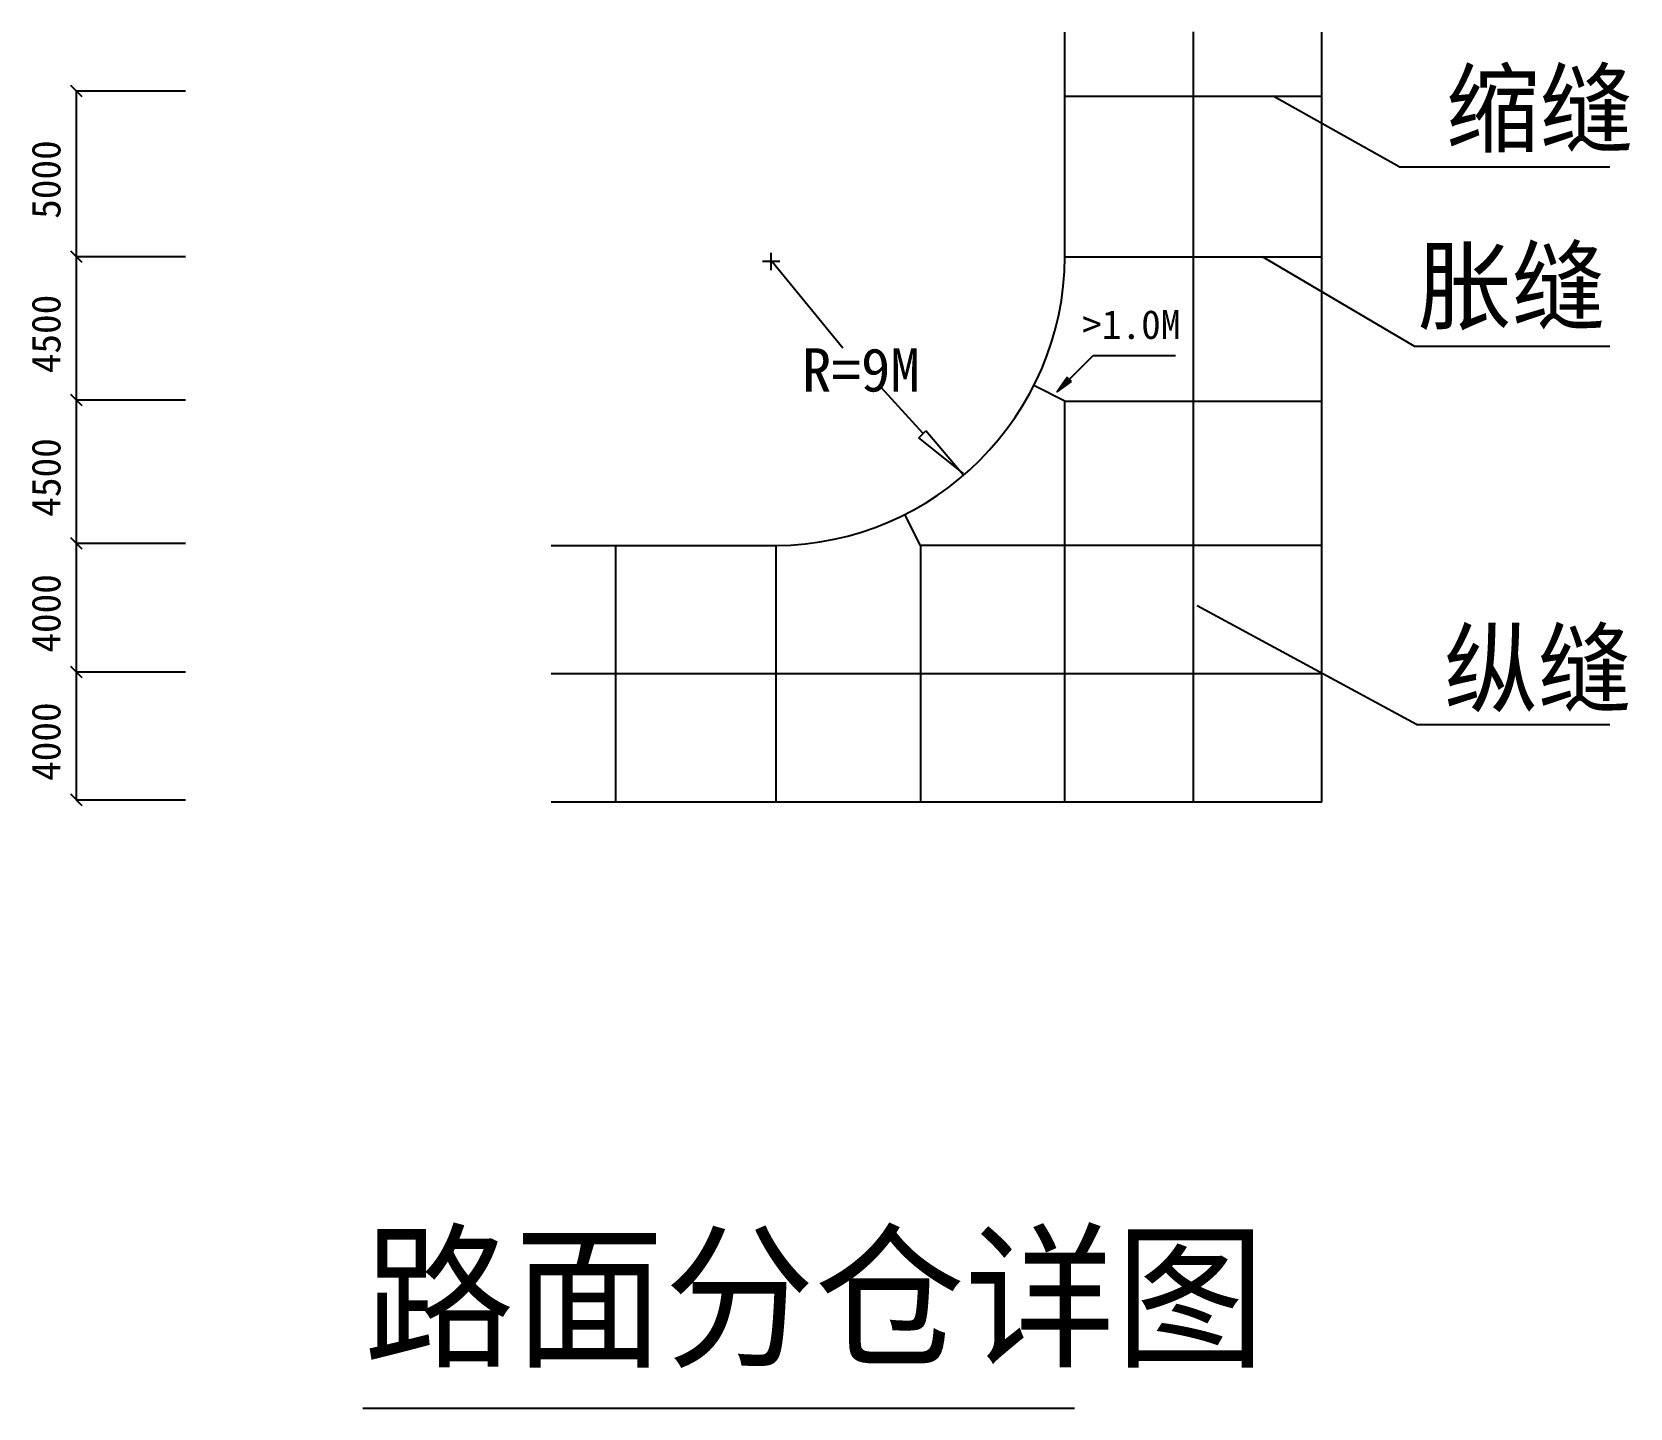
# Model space of a CAD drawing. Header units: metres. Extents: x 1355 to 1604, y -613 to -398.
import ezdxf

# ---------------------------------------------------------------- set-up
doc = ezdxf.new("R2010")
doc.units = ezdxf.units.M
doc.layers.add('ZZ-2', color=7, linetype='Continuous')
doc.layers.add('ZZ-3', color=7, linetype='Continuous')

msp = doc.modelspace()

# ---------------------------------------------------------------- hatches: boundary and pattern name
at = {"layer": 'ZZ-2'}
h = msp.add_hatch(dxfattribs=at)
h.set_pattern_fill('SOLID')
h.paths.add_polyline_path([(1516.76, -452.86), (1516.12, -452.23), (1514.53, -454.46), (1514.53, -454.46), (1516.76, -452.86)])

# ---------------------------------------------------------------- linework, layer by layer
for p, q in [((1469.98, -435.52), (1469.98, -432.82)), ((1471.33, -434.17), (1468.63, -434.17)), ((1470.13, -434.18), (1481.16, -447.6)), ((1493.63, -460.93), (1487.13, -453.8)), ((1493, -461.66), (1494.11, -460.53)), ((1499.84, -467.34), (1494.11, -460.53)), ((1499.96, -467.22), (1493.02, -461.64))]:
    msp.add_line(p, q)
msp.add_lwpolyline([(1406.36, -612.87), (1517.25, -612.87)])
for p, q in [((1535.77, -518.45), (1535.77, -398.38)), ((1515.76, -408.4), (1555.78, -408.4)), ((1567.83, -419.41), (1548.2, -408.4)), ((1567.83, -419.41), (1600.66, -419.41)), ((1570.18, -447.38), (1546.53, -433.41)), ((1570.18, -447.38), (1600.66, -447.38)), ((1516.44, -452.55), (1520.17, -448.8)), ((1520.17, -448.8), (1533, -448.8)), ((1515.76, -455.92), (1555.78, -455.92)), ((1515.76, -518.45), (1515.76, -455.92)), ((1445.72, -478.43), (1445.72, -518.45)), ((1555.78, -478.43), (1493.25, -478.43)), ((1493.25, -478.43), (1493.25, -518.45)), ((1570.56, -506.34), (1536.38, -487.82)), ((1555.78, -498.44), (1435.71, -498.44)), ((1570.56, -506.34), (1600.66, -506.34))]:
    msp.add_line(p, q, dxfattribs=at)
msp.add_lwpolyline([(1435.72, -478.43), (1470.74, -478.43, 0.41), (1515.76, -433.41), (1515.76, -398.39)], format="xyb", dxfattribs=at)
for points in [[(1555.78, -518.45), (1555.78, -398.39)], [(1515.76, -433.41), (1555.78, -433.41)], [(1516.76, -452.86), (1516.12, -452.23), (1514.53, -454.46), (1514.53, -454.46), (1516.76, -452.86)], [(1470.74, -478.43), (1470.74, -518.45)], [(1555.78, -518.45), (1435.72, -518.45)]]:
    msp.add_lwpolyline(points, dxfattribs=at)
at = {"layer": 'ZZ-3'}
for p, q in [((1361.76, -518.1), (1361.76, -407.62)), ((1378.74, -407.62), (1361.76, -407.62)), ((1378.74, -433.41), (1361.76, -433.41)), ((1515.76, -455.92), (1511.01, -453.55)), ((1378.74, -455.76), (1361.76, -455.76)), ((1493.25, -478.43), (1490.87, -473.68)), ((1378.74, -478.12), (1361.76, -478.12)), ((1378.74, -498.15), (1361.76, -498.15)), ((1378.74, -518.1), (1361.76, -518.1))]:
    msp.add_line(p, q, dxfattribs=at)
for points in [[(1362.64, -408.5), (1360.88, -406.73)], [(1362.64, -434.3), (1360.88, -432.53)], [(1362.64, -456.65), (1360.88, -454.88)], [(1362.64, -479), (1360.88, -477.23)], [(1362.64, -499.03), (1360.88, -497.27)], [(1362.64, -518.98), (1360.88, -517.21)]]:
    msp.add_lwpolyline(points, dxfattribs=at)

# ---------------------------------------------------------------- texts
for s, height, p in [('缩缝', 11.26, (1575.1, -415.95)), ('胀缝', 11.26, (1570.73, -443.62)), ('R=9M', 6.75, (1474.79, -454.43)), ('纵缝', 11.26, (1574.8, -503.21)), ('路面分仓详图', 18.01, (1406.53, -604.59))]:
    msp.add_text(s, height=height).set_placement(p)
at = {"layer": 'ZZ-2'}
msp.add_text('>1.0M', height=4.5, dxfattribs=at).set_placement((1518.45, -446.23))
at = {"layer": 'ZZ-3'}
for s, p in [('5000', (1359.26, -427.51)), ('4500', (1359.26, -451.58)), ('4500', (1359.26, -473.94)), ('4000', (1359.26, -495.13)), ('4000', (1359.26, -515.12))]:
    msp.add_text(s, height=4.5, rotation=90, dxfattribs=at).set_placement(p)

doc.saveas('drawing.dxf')
